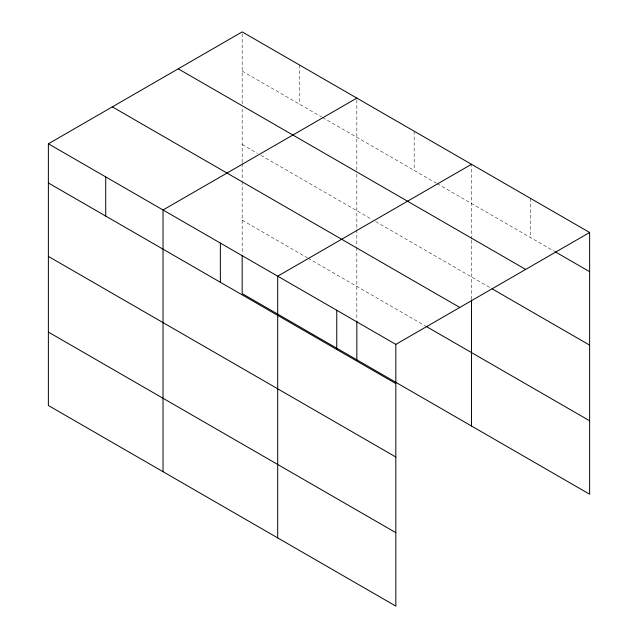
<?xml version="1.0" encoding="UTF-8"?>
<svg xmlns="http://www.w3.org/2000/svg" width="638" height="638" viewBox="0 0 638 638"><rect width="100%" height="100%" fill="white"/><g stroke="black" fill="none" stroke-linecap="round" stroke-linejoin="round"><path stroke-width="0.48" stroke-dasharray="3.19 2.39" d="M242.177 162.443L242.177 107.806M242.177 103.834L242.177 31.9M356.833 173.999L356.833 228.635M356.833 170.035L356.833 98.1M471.49 240.199L471.49 298.815M471.49 239.202L471.49 164.293M242.177 71.089L321.751 117.033M322.605 117.52L436.408 183.226M437.261 183.72L554.526 251.42M242.177 144.523L257.577 153.415M260.998 155.385L372.233 219.608M375.654 221.585L490.327 287.786M242.177 220.182L307.205 257.728M308.058 258.215L425.283 325.898M530.561 198.394L530.561 237.583M414.166 131.197L414.166 170.386M356.833 229.632L356.833 246.555M356.833 247.552L356.833 320.116M299.501 64.996L299.501 104.185M242.177 163.432L242.177 180.363M242.177 181.352L242.177 253.916"/><path stroke-width="0.96" d="M395.823 457.007L395.823 344.384L48.376 143.789L48.376 405.505L395.823 606.1L395.823 457.007L48.376 256.412M242.177 255.902L242.177 293.616L589.624 494.211L589.624 232.495L242.177 31.9L48.376 143.789M356.833 98.1L163.033 209.99L163.033 471.697M471.49 164.293L277.69 276.182L277.69 537.898M395.823 344.384L589.624 232.495M555.379 251.914L589.624 271.684M178.217 68.824L525.672 269.419M492.034 288.775L589.624 345.118M112.328 106.865L459.783 307.46M426.144 326.393L589.624 420.777M48.376 182.978L395.823 383.574M48.376 332.071L395.823 532.666M471.49 299.812L471.49 426.009M356.833 321.105L356.833 359.808M336.76 310.283L336.76 349.472M220.365 243.086L220.365 282.267M105.709 176.886L105.709 216.075"/></g></svg>
